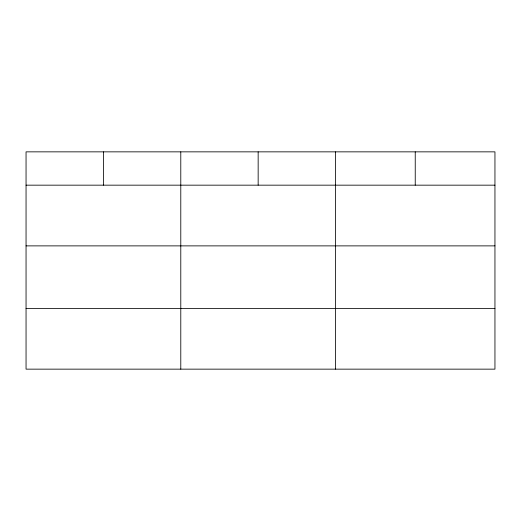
<?xml version="1.0" encoding="UTF-8"?>
<svg xmlns="http://www.w3.org/2000/svg" width="521" height="521" viewBox="0 0 521 521"><rect width="100%" height="100%" fill="white"/><g stroke="black" fill="none" stroke-linecap="round" stroke-linejoin="round"><path stroke-width="0.78" d="M494.95 245.879L494.95 151.852L26.05 151.852L26.05 369.148L494.95 369.148L494.95 245.879L26.05 245.879M26.05 185.163L494.95 185.163M26.05 308.432L494.95 308.432M415.237 151.852L415.237 185.163M335.524 151.852L335.524 369.148M258.155 151.852L258.155 185.163M180.787 151.852L180.787 369.148M103.419 151.852L103.419 185.163"/></g></svg>
